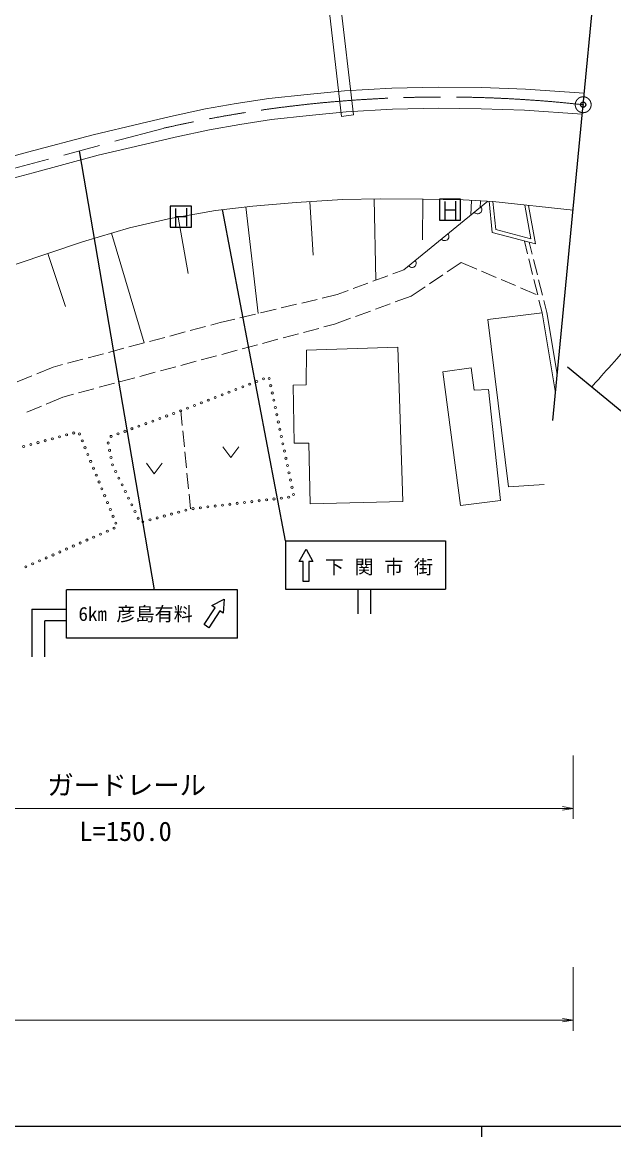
# Model space of a CAD drawing. Units: millimetres, scale not verified. Extents: x 40000 to 680000, y 20000 to 380000.
# Drawn here: x 224607 to 280496, y 204000 to 309206 of the extents above; entities that cross this region are included whole.
import ezdxf
from ezdxf.enums import TextEntityAlignment as Align

# ---------------------------------------------------------------- set-up
doc = ezdxf.new("R2010")
doc.units = ezdxf.units.MM
doc.header["$LTSCALE"] = 1000
doc.header["$PDMODE"] = 32
doc.header["$PDSIZE"] = 500
doc.linetypes.add('CHAIN', pattern=[18.5, 12, -1.5, 3.5, -1.5])
for name, color, linetype, lineweight in [('M-BMK', 2, 'CHAIN', 13), ('M-BMK-OTRS', 5, 'Continuous', 25), ('M-STR-HTXT', 7, 'Continuous', 13), ('M-STR-STRC', 7, 'Continuous', 25), ('M-TTL-BAND', 7, 'Continuous', 25), ('M-WORK', 1, 'Continuous', 13)]:
    doc.layers.add(name, color=color, linetype=linetype, lineweight=lineweight)
doc.layers.add('M-OTRS', color=6, linetype='Continuous')
doc.styles.add('ＭＳ ゴシック', font='')
doc.styles.get('ＭＳ ゴシック').set_extended_font_data('MS Gothic')

# ---------------------------------------------------------------- blocks, each defined once
blk = doc.blocks.new('open_arrow')
at = {"color": 0, "linetype": 'Continuous', "lineweight": -2}
blk.add_lwpolyline([(7.5, 1.25), (0, 0), (7.5, -1.25)], dxfattribs=at)

msp = doc.modelspace()

# ---------------------------------------------------------------- linework, layer by layer
at = {"layer": 'M-BMK'}
msp.add_line((179747, 283597), (237909, 299194), dxfattribs=at)
msp.add_circle((277609, 301423), 750, dxfattribs=at)
msp.add_arc((264393, 182153), 120000, 83.67696, 102.75036, dxfattribs=at)
at = {"layer": 'M-BMK-OTRS'}
for p, q in [((277609, 301423), (280491, 331243)), ((274727, 271604), (277609, 301423)), ((276141, 276676), (290879, 264537))]:
    msp.add_line(p, q, dxfattribs=at)
at = {"layer": 'M-OTRS'}
msp.add_point((277609, 301423), dxfattribs=at)
at = {"layer": 'M-STR-HTXT'}
for p, q in [((276647, 240000), (276647, 234000)), ((191921, 235000), (276647, 235000)), ((276647, 220000), (276647, 214000)), ((148106, 215000), (276647, 215000))]:
    msp.add_line(p, q, dxfattribs=at)
at = {"layer": 'M-STR-STRC'}
for p, q in [((237100, 255641), (230024, 297080)), ((266017, 292512), (264017, 292512)), ((264017, 292512), (264017, 290512)), ((266017, 290512), (266017, 292512)), ((240585, 291858), (238585, 291858)), ((238585, 291858), (238585, 289858)), ((239125, 289942), (239125, 291642)), ((240117, 291653), (240117, 289948)), ((240585, 289858), (240585, 291858)), ((249465, 260259), (243526, 291520)), ((264557, 290597), (264557, 292296)), ((264557, 291512), (265548, 291512)), ((265548, 292307), (265548, 290602)), ((239125, 290858), (240117, 290858)), ((264017, 290512), (266017, 290512)), ((238585, 289858), (240585, 289858)), ((249465, 260259), (249465, 255688)), ((249465, 260259), (264602, 260259)), ((264602, 260259), (264602, 255688)), ((250783, 258317), (251431, 259459)), ((251431, 259459), (252078, 258317)), ((251164, 258317), (250783, 258317)), ((251164, 256413), (251164, 258317)), ((252078, 258317), (251697, 258317)), ((251697, 258317), (251697, 256413)), ((249465, 255688), (264602, 255688)), ((251697, 256413), (251164, 256413)), ((256326, 255688), (256326, 253362)), ((257548, 253362), (257548, 255688)), ((228780, 251070), (228780, 255641)), ((244945, 255641), (228780, 255641)), ((242522, 254149), (243689, 254750)), ((243689, 254750), (243605, 253440)), ((244945, 251070), (244945, 255641)), ((225516, 253793), (226738, 253793)), ((225516, 253793), (225516, 249295)), ((226738, 253793), (228780, 253793)), ((241797, 252347), (242840, 253940)), ((243286, 253648), (242243, 252055)), ((242840, 253940), (242522, 254149)), ((243605, 253440), (243286, 253648)), ((226738, 249295), (226738, 252705)), ((228780, 252705), (226738, 252705)), ((242243, 252055), (241797, 252347)), ((244945, 251070), (228780, 251070))]:
    msp.add_line(p, q, dxfattribs=at)
at = {"layer": 'M-TTL-BAND'}
for p, q in [((40000, 205000), (579000, 205000)), ((268000, 205000), (268000, 204000))]:
    msp.add_line(p, q, dxfattribs=at)
at = {"layer": 'M-WORK'}
for p, q in [((252878, 316744), (254764, 300328)), ((255892, 300457), (254006, 316874)), ((259517, 302994), (263919, 303091)), ((263919, 303091), (268030, 303043)), ((268030, 303043), (272165, 302897)), ((244825, 301534), (247890, 302021)), ((247890, 302021), (251514, 302386)), ((251514, 302386), (255065, 302751)), ((255065, 302751), (259517, 302994)), ((272165, 302897), (277715, 302517)), ((238622, 300318), (241906, 301024)), ((241906, 301024), (244825, 301534)), ((255222, 300756), (259593, 300995)), ((259593, 300995), (263929, 301091)), ((263929, 301091), (267983, 301043)), ((267983, 301043), (272062, 300899)), ((272062, 300899), (277522, 300526)), ((235801, 299662), (238622, 300318)), ((245154, 299562), (248147, 300037)), ((248147, 300037), (251716, 300396)), ((251716, 300396), (255222, 300756)), ((254764, 300328), (255892, 300457)), ((231301, 298591), (235801, 299662)), ((239059, 298366), (242288, 299060)), ((242288, 299060), (245154, 299562)), ((225102, 296941), (231301, 298591)), ((236259, 297715), (239059, 298366)), ((194413, 288551), (225102, 296941)), ((231789, 296652), (236259, 297715)), ((225623, 295010), (231789, 296652)), ((194931, 286620), (225623, 295010)), ((254852, 292463), (258428, 292536)), ((257861, 292525), (258017, 284857)), ((258428, 292536), (262490, 292512)), ((262462, 292512), (262439, 288678)), ((262490, 292512), (266269, 292447)), ((238409, 290639), (242861, 291442)), ((242861, 291442), (246388, 291855)), ((245732, 291778), (246912, 281717)), ((246388, 291855), (250498, 292196)), ((250498, 292196), (254852, 292463)), ((251789, 292275), (252100, 287220)), ((260653, 285833), (268603, 292312)), ((266269, 292447), (269074, 292285)), ((267062, 292401), (266981, 290990)), ((267909, 292352), (267868, 291647)), ((268720, 292305), (269017, 289358)), ((269074, 292285), (276647, 291463)), ((269074, 292285), (269341, 289634)), ((272651, 288760), (272091, 291957)), ((273090, 288283), (272454, 291918)), ((234736, 289788), (238409, 290639)), ((239333, 290806), (240291, 285495)), ((230309, 288474), (234736, 289788)), ((269017, 289358), (273090, 288283)), ((269341, 289634), (272651, 288760)), ((224046, 286382), (230309, 288474)), ((233042, 289285), (236112, 278938)), ((272355, 287353), (272058, 288555)), ((272505, 288437), (272790, 287310)), ((227025, 287377), (228692, 282387)), ((264753, 285646), (266077, 286539)), ((266077, 286539), (267546, 285913)), ((272834, 285411), (272474, 286868)), ((272912, 286825), (273279, 285371)), ((259148, 285276), (257741, 284755)), ((260653, 285833), (259617, 285449)), ((263096, 284526), (264339, 285366)), ((268006, 285717), (269386, 285129)), ((257273, 284581), (255866, 284060)), ((261358, 283353), (262681, 284247)), ((269846, 284933), (271226, 284345)), ((271686, 284149), (273155, 283523)), ((273313, 283470), (272953, 284926)), ((273402, 284886), (273769, 283432)), ((252473, 283051), (251015, 282701)), ((254361, 283503), (252960, 283167)), ((255397, 283887), (254361, 283503)), ((259853, 282804), (261358, 283353)), ((248584, 282118), (247125, 281768)), ((250529, 282584), (249070, 282235)), ((257974, 282119), (259384, 282633)), ((273729, 281782), (273432, 282984)), ((273892, 282947), (274176, 281820)), ((244694, 281185), (243293, 280850)), ((246639, 281652), (245180, 281302)), ((254121, 280714), (255626, 281262)), ((256096, 281434), (257505, 281948)), ((273729, 281782), (268604, 281134)), ((268604, 281134), (270538, 265343)), ((273729, 281782), (274980, 274220)), ((274176, 281820), (275151, 275988)), ((240002, 279974), (238553, 279588)), ((241935, 280488), (240485, 280102)), ((243293, 280850), (242418, 280617)), ((251182, 279926), (252631, 280314)), ((253114, 280444), (254121, 280714)), ((236137, 278945), (234687, 278559)), ((238070, 279459), (236620, 279073)), ((247318, 278890), (248767, 279279)), ((249250, 279408), (250699, 279796)), ((232271, 277916), (230822, 277530)), ((234204, 278430), (232755, 278044)), ((243455, 277854), (244903, 278243)), ((245386, 278372), (246835, 278761)), ((251432, 274986), (251466, 278265)), ((251466, 278265), (260109, 278541)), ((260109, 278541), (260553, 263979)), ((228406, 276887), (227531, 276654)), ((230339, 277401), (228889, 277015)), ((239591, 276819), (241040, 277207)), ((241523, 277337), (242972, 277725)), ((225522, 275830), (224134, 275260)), ((227531, 276654), (225985, 276019)), ((233796, 275265), (235244, 275654)), ((235727, 275783), (237176, 276172)), ((237659, 276301), (239108, 276689)), ((267038, 276573), (264338, 276208)), ((264338, 276208), (266032, 263592)), ((267305, 274481), (267038, 276573)), ((229932, 274230), (231381, 274618)), ((231864, 274748), (233313, 275136)), ((250191, 274937), (251432, 274986)), ((250288, 269488), (250191, 274937)), ((226876, 273170), (228441, 273830)), ((228441, 273830), (229449, 274100)), ((268667, 274554), (267305, 274481)), ((269810, 264062), (268667, 274554)), ((225033, 272394), (226416, 272976)), ((239590, 272529), (239728, 271130)), ((239777, 270632), (239924, 269140)), ((251699, 269488), (250288, 269488)), ((251821, 263748), (251699, 269488)), ((239973, 268642), (240120, 267149)), ((243557, 269131), (244307, 268131)), ((244307, 268131), (245057, 269131)), ((236332, 267571), (237082, 266571)), ((237082, 266571), (237832, 267571)), ((240169, 266652), (240316, 265159)), ((270538, 265343), (273927, 265586)), ((240365, 264661), (240503, 263262)), ((260553, 263979), (251821, 263748)), ((266032, 263592), (269810, 264062))]:
    msp.add_line(p, q, dxfattribs=at)
for centre in [(247406, 275546), (247942, 275583), (244794, 274538), (245447, 274790), (246100, 275042), (246753, 275294), (248086, 274898), (242182, 273530), (242835, 273782), (243488, 274034), (244141, 274286), (248230, 274212), (248373, 273527), (239570, 272522), (240223, 272773), (240876, 273025), (241529, 273277), (248517, 272842), (236941, 271558), (237598, 271799), (238255, 272040), (238912, 272281), (248661, 272157), (248804, 271472), (229471, 270437), (230011, 270344), (233654, 270354), (234312, 270595), (234969, 270836), (235626, 271076), (236283, 271317), (248948, 270787), (225417, 269340), (226093, 269523), (226768, 269705), (227444, 269888), (228120, 270071), (228796, 270254), (230276, 269696), (232723, 269487), (232997, 270113), (249092, 270102), (249235, 269417), (224741, 269157), (230540, 269048), (230805, 268400), (232859, 268801), (249379, 268732), (231070, 267752), (232995, 268114), (233131, 267427), (249522, 268046), (249666, 267361), (231334, 267104), (231599, 266456), (233434, 266797), (233739, 266166), (249810, 266676), (231864, 265808), (232129, 265160), (234043, 265536), (249953, 265991), (250097, 265306), (232393, 264512), (234348, 264906), (234652, 264276), (247000, 264038), (247695, 264121), (248390, 264204), (249085, 264287), (249780, 264370), (250241, 264621), (232658, 263864), (232923, 263216), (234957, 263645), (235262, 263015), (239386, 262961), (240062, 263143), (240744, 263291), (241440, 263374), (242135, 263457), (242830, 263540), (243525, 263623), (244220, 263706), (244915, 263789), (245610, 263872), (246305, 263955), (233188, 262568), (233452, 261920), (235566, 262385), (236006, 262051), (236682, 262233), (237358, 262415), (238034, 262597), (238710, 262779), (232000, 260887), (232641, 261168), (233282, 261449), (229435, 259763), (230076, 260044), (230717, 260325), (231359, 260606), (227511, 258921), (228153, 259201), (228794, 259482), (224947, 257797), (225588, 258078), (226229, 258359), (226870, 258640)]:
    msp.add_circle(centre, 100, dxfattribs=at)
for centre in [(267630, 291519), (264529, 288992), (261429, 286465)]:
    msp.add_arc(centre, 400, 219.18021, 39.18021, dxfattribs=at)
msp.add_open_spline([(278427, 274793), (279465, 275960), (279725, 276252), (280557, 277188), (281745, 278525), (282395, 279288), (283596, 280614), (285094, 282269), (285920, 283208), (287469, 284815), (288856, 286254), (289677, 287019), (291133, 288390), (293076, 290219), (294236, 291167), (296197, 292977), (298193, 294820), (299304, 295860), (301262, 297744), (302779, 299205), (303568, 300087), (305105, 301527), (306583, 302914), (307390, 303717), (308948, 305013), (309998, 305887), (310358, 306177), (311689, 307188)], degree=3, knots=[0, 0, 0, 0, 1, 1, 1, 2, 2, 2, 3, 3, 3, 4, 4, 4, 5, 5, 5, 6, 6, 6, 7, 7, 7, 8, 8, 8, 9, 9, 9, 9], dxfattribs=at)

# ---------------------------------------------------------------- block references
at = {"layer": 'M-STR-HTXT', "xscale": 133, "yscale": 133, "rotation": 180}
for p in [(276647, 235000), (276647, 215000)]:
    msp.add_blockref('open_arrow', p, dxfattribs=at)

# ---------------------------------------------------------------- texts
at = {"layer": 'M-STR-HTXT', "style": 'ＭＳ ゴシック'}
msp.add_text('ガードレール', height=1833, dxfattribs=at).set_placement((234474, 237190), align=Align.MIDDLE_CENTER)
msp.add_text('L=150.0', height=1833, dxfattribs=at).set_placement((234371, 231368), align=Align.BOTTOM_CENTER)
at = {"layer": 'M-STR-STRC', "style": 'ＭＳ ゴシック'}
msp.add_text('6km 彦島有料', height=1320, dxfattribs=at).set_placement((235312, 252299), align=Align.BOTTOM_CENTER)
at = {"layer": 'M-STR-STRC', "insert": (253194, 256983), "char_height": 1320, "attachment_point": 7, "style": 'ＭＳ ゴシック'}
msp.add_mtext('\\T1.56;下関市街', dxfattribs=at)

doc.saveas('drawing.dxf')
